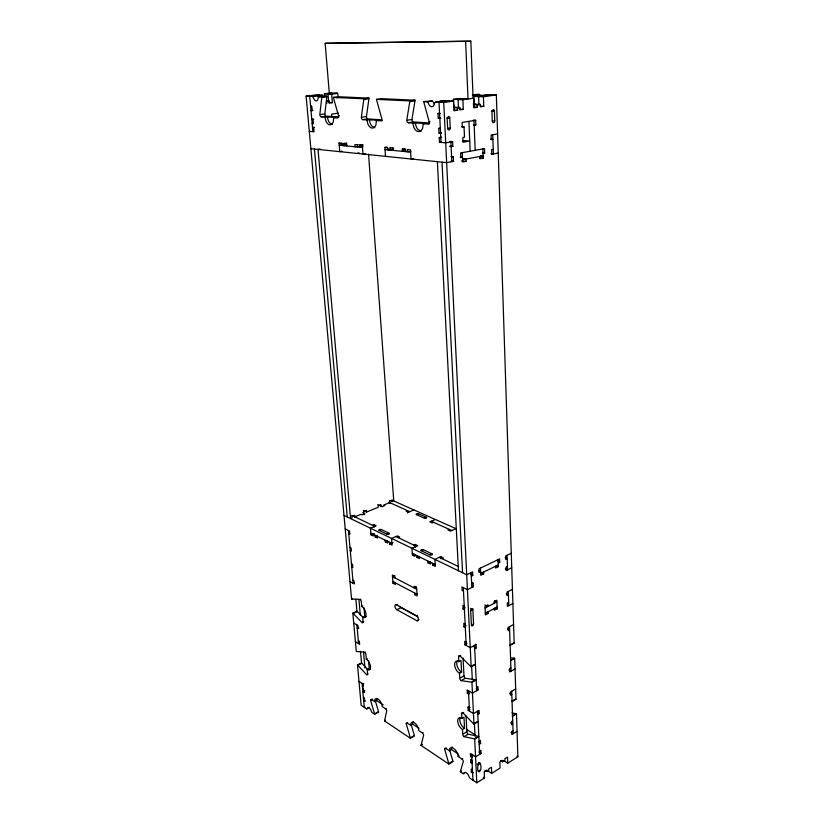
<?xml version="1.0" encoding="UTF-8"?>
<svg xmlns="http://www.w3.org/2000/svg" width="824" height="824" viewBox="0 0 824 824"><rect width="100%" height="100%" fill="white"/><g stroke="black" fill="none" stroke-linecap="round" stroke-linejoin="round"><path stroke-width="1.24" d="M412.773 123.034L425.843 123.332L423.237 123.734L422.599 128.276A8.302 5.171 82.1 0 1 413.916 127.648L412.773 123.034L408.354 122.735A2.359 1.452 82.1 0 1 406.757 120.304L409.775 101.589A2.39 1.473 82.9 0 0 409.796 100.909L415.008 100.188A2.379 1.473 83 0 1 414.987 100.858L411.928 119.511A2.348 1.452 82.2 0 0 413.535 121.931L429.345 122.982M338.746 116.967L326.242 116.143A2.153 1.215 81.1 0 1 324.831 113.928L326.84 96.83A2.184 1.226 81.7 0 0 326.84 96.212L321.782 96.861A2.194 1.226 81.6 0 1 321.793 97.479L319.815 114.629A2.163 1.205 81 0 0 321.226 116.843L336.182 117.327L333.658 117.688L333.257 121.839A7.622 4.305 81.1 0 1 326.005 121.324L324.924 117.101M381.893 119.84L367.947 118.913A2.245 1.329 81.6 0 1 366.443 116.596L368.936 98.756A2.276 1.339 82.3 0 0 368.946 98.108L363.806 98.798A2.287 1.339 82.2 0 1 363.796 99.447L361.345 117.338A2.256 1.318 81.5 0 0 362.848 119.655L378.978 120.191L376.413 120.572L375.909 124.908A7.952 4.707 81.6 0 1 367.988 124.342L366.876 119.933M411.3 725.017L414.348 735.513A1.802 0.886 62.4 0 1 414.421 735.956L410.404 738.273L384.602 720.969A1.761 0.845 63.3 0 1 384.612 720.588L386.734 710.937A1.772 0.855 63.4 0 0 385.519 708.753L382.243 706.601A6.139 2.956 63.7 0 0 378.051 699.03A6.139 2.956 63.7 0 0 374.704 701.646L371.511 699.545A1.741 0.834 63.9 0 0 370.573 700.287L374.56 713.841A1.741 0.824 63.6 0 1 374.642 714.284L378.607 712.121A1.73 0.824 63.6 0 0 378.525 711.679L375.219 700.41M449.729 750.273L452.86 761.129A1.885 0.937 61.1 0 1 452.932 761.592L448.874 764.064L421.116 745.452A1.844 0.896 62 0 1 421.136 745.061L423.608 735.235A1.844 0.906 62.2 0 0 422.331 732.969L418.819 730.651A6.407 3.152 62.5 0 0 414.39 722.751A6.407 3.152 62.5 0 0 410.713 725.326L407.272 723.06A1.813 0.886 62.7 0 0 406.242 723.791L410.331 737.82A1.813 0.875 62.5 0 1 410.404 738.273M511.931 712.945L516.112 713.677A1.916 1.051 60 0 1 516.483 713.831L517.884 756.751L507.738 763.189L507.512 757.101L504.896 758.75L504.947 760.274L502.537 761.798L502.486 760.274L499.838 761.932L500.086 768.04L491.691 773.365L491.434 767.226L488.745 768.916L488.817 770.461L487.005 771.604L486.933 770.059L484.234 771.769L484.512 777.918L476.818 782.8L470.247 778.392A1.947 0.978 60.4 0 1 468.99 776.558A3.873 1.936 60.5 0 0 466.487 772.912A3.873 1.936 60.5 0 0 464.2 773.355A1.926 0.968 60.7 0 1 463.057 773.571L460.41 771.789A1.926 0.958 60.7 0 1 460.431 771.388L463.325 761.407A1.936 0.978 60.8 0 0 461.976 759.038L458.185 756.545A6.705 3.368 61.2 0 0 453.509 748.285A6.705 3.368 61.2 0 0 449.451 750.798L445.753 748.367A1.895 0.948 61.4 0 0 444.61 749.078L448.802 763.591A1.895 0.937 61.2 0 1 448.874 764.064M323.317 96.913L324.234 96.089L326.84 96.212M482.081 96.233L483.317 95.337M440.088 101.764L440.964 101.362M487.334 95.028L496.347 94.935L514.186 643.194L510.138 645.419A1.947 1.123 61.6 0 1 509.747 645.141L513.125 643.286M473.635 779.772L472.955 780.204L471.658 754.331M478.373 771.202L480.423 769.915M473.275 772.582L472.595 773.015L471.307 772.16L471.987 771.727M463.057 773.571L465.097 772.304M460.41 771.789L461.09 771.377M472.111 763.446L470.823 762.602L472.533 761.541M460.431 771.388L461.11 770.976M479.537 751.179L480.907 750.334L481.062 753.476L475.561 756.854L470.36 753.486L470.525 756.617L471.812 757.462L472.502 757.04M517.05 731.331L511.838 734.534L511.735 731.444L513.043 730.641M470.525 756.617L472.924 755.144M461.976 759.038L462.655 758.616M479.218 744.34L480.598 743.506L480.444 740.343L479.074 741.178M449.471 763.179L452.86 761.129M512.703 720.804L511.395 721.608L511.498 724.718L512.816 723.925L510.839 722.741M458.185 756.545L459.215 755.917M475.015 738.407L478.476 736.326A1.967 1.03 60.7 0 1 478.847 736.491L474.696 738.994A1.978 1.03 60.8 0 0 474.315 738.829L464.087 736.666A1.947 1.009 61.2 0 1 462.728 734.277L462.47 729.539A6.829 3.543 61.4 0 1 457.691 721.165A6.829 3.543 61.4 0 1 461.883 718.415L463.974 717.199L464.551 728.313L462.47 729.539M512.837 715.654L516.112 713.677M516.483 713.831L512.549 716.2A1.926 1.051 60.1 0 0 512.178 716.046M449.451 750.798L451.49 749.572A6.695 3.378 61.1 0 1 452.222 746.874M444.61 749.078L446.309 748.068M464.087 736.666L467.538 734.606M463.418 733.865L466.868 731.815L466.044 715.963M461.883 718.415L461.625 713.615A1.957 1.03 61.5 0 1 462.841 712.812L473.584 723.822L477.075 721.762M513.867 700.019L511.673 701.327A1.926 1.071 60.4 0 0 512.054 701.605L516.009 699.267L514.681 658.376A1.936 1.112 61.1 0 0 514.3 658.232L511.632 657.923M514.31 699.761L514.969 699.37M473.584 723.822A1.978 1.04 61.1 0 0 473.965 724.121L478.147 721.649A1.978 1.051 61 0 1 477.868 721.433M477.807 714.367L479.197 713.543L479.053 710.309L473.46 713.574L468.187 710.37L468.022 707.126L468.722 706.724M515.68 688.946L510.375 692.036L510.478 695.229L511.807 694.447L509.819 693.314M421.136 745.061L422.475 744.268M421.116 745.452L421.785 745.051M461.625 713.615L463.716 712.41M468.187 710.37L469.927 709.351M470.041 707.517L469.33 707.919L468.022 707.126M411.001 737.429L414.348 735.513M422.331 732.969L423.011 732.577M469.34 693.643L468.64 694.045L467.321 693.262L467.157 689.987L472.461 693.118L478.105 689.915L477.951 686.619L476.54 687.412M515.021 668.923L509.675 671.962L509.562 668.727L510.911 667.965M410.713 725.326L412.731 724.172A6.396 3.162 62.5 0 1 413.36 721.525M467.321 693.262L469.083 692.263M406.242 723.791L407.592 723.039M472.265 681.778L475.808 679.79A1.988 1.082 61.8 0 1 476.19 679.944L471.936 682.324A1.998 1.082 61.8 0 0 471.555 682.169L461.141 680.624A1.978 1.061 62.2 0 1 459.751 678.214L459.483 673.27A6.911 3.729 62.5 0 1 454.611 664.855A6.911 3.729 62.5 0 1 458.875 661.672L461.007 660.518L461.615 672.106L459.483 673.27M510.952 660.106L514.3 658.232M510.653 660.621L514.681 658.376M461.141 680.624L464.674 678.657M460.462 677.822L463.984 675.876L463.067 658.098M384.612 720.588L385.282 720.217M384.602 720.969L385.272 720.598M458.875 661.672L458.608 656.666A1.988 1.082 62.7 0 1 459.833 655.739L470.792 666.513L474.367 664.556M470.792 666.513A2.009 1.102 62.2 0 0 471.184 666.801L475.458 664.453M385.519 708.753L386.188 708.393M375.219 713.481L378.525 711.679M364.919 706.971L364.26 707.322L362.117 683.415M374.704 701.646L376.702 700.575A6.129 2.956 63.7 0 1 376.949 698.453M458.608 656.666L460.75 655.523M474.727 648.787L476.159 648.014L475.994 644.625L475.324 644.255M367.72 669.51L361.829 663.217A1.72 0.834 64.7 0 0 361.53 662.97L357.513 664.999L361.139 705.241L366.453 708.794L369.09 707.373M475.994 644.625L470.257 647.695L464.87 644.739L464.695 641.34L466.034 642.071M513.579 624.52L508.14 627.424L508.253 630.762L509.613 630.03L507.584 628.99M364.321 700.318L363.662 700.678L365.372 701.018M370.573 700.287L372.788 699.102M464.87 644.739L467.023 643.596M364.074 697.465L363.405 697.815L364.445 698.505L364.702 701.368M364.867 690.78L362.869 691.83L364.579 692.17M363.281 688.606L362.612 688.957L363.662 689.636L363.92 692.521M363.044 685.959L362.375 686.31L363.425 686.989L363.168 684.095L358.986 681.386M363.168 684.095L363.837 683.745M465.138 624.056L463.788 623.335L463.953 626.786L466.127 625.663M471.39 625.086L473.553 623.953L472.873 609.482A1.514 0.968 -64.1 0 0 471.719 608.72A1.514 0.968 -64.1 0 0 470.689 610.584L471.39 625.086A1.504 0.958 -63.7 0 0 472.533 625.818A1.504 0.958 -63.7 0 0 473.553 623.953M512.899 603.529L507.409 606.371L507.296 602.972L508.676 602.262M485.305 613.169L497.068 607.092M367.339 674.403L368.009 674.063M488.158 611.696L488.23 613.416L485.387 614.879L485.027 606.248L487.87 604.795L487.942 606.526L484.862 604.971M494.07 603.384L494.009 601.664L496.821 600.222L497.14 608.802L494.338 610.254L494.276 608.534M485.089 607.988L496.872 601.953L494.678 600.871M357.513 664.999A1.73 0.834 64.8 0 1 357.812 665.256L366.67 674.753A1.741 0.845 64.5 0 0 367.597 673.96L367.216 669.541L369.234 668.511A6.118 2.997 64.6 0 0 370.429 668.995M470.689 610.584L472.873 609.482L470.7 608.359M512.435 589.356L506.925 592.157L507.038 595.587L508.418 594.876L506.358 593.877M367.216 669.541A6.129 2.987 64.6 0 0 370.522 666.709A6.129 2.987 64.6 0 0 366.32 659.179L367.329 658.675M357.812 665.256L361.169 663.557M464.231 606.093L462.882 605.393L463.057 608.885L465.241 607.782M363.229 617.619L357.245 611.46A1.741 0.875 65.8 0 0 356.936 611.223L352.827 613.159L356.277 651.372A1.73 0.845 65.1 0 0 356.576 651.496L365.403 652.227M397.559 604.332L396.498 604.847A2.791 1.463 65.2 0 0 394.912 606.299A2.791 1.463 65.2 0 0 396.859 609.678L416.82 620.699L418.952 619.638M396.498 604.847L416.491 615.786L417.562 615.26M472.451 582.867L473.141 583.207L473.306 586.75L467.424 589.644L461.945 586.925L462.12 590.458L463.49 591.138M511.735 567.829L506.173 570.558L506.049 567.077L507.45 566.397M471.678 583.917L473.141 583.207M483.564 572.072L483.647 573.844L480.742 575.255L480.423 568.138M498.149 559.599L498.417 566.644L495.584 568.024L495.512 566.263M471.307 576.192L472.78 575.482L472.616 571.908L466.703 574.75L343.999 515.412M498.283 563.132L499.704 562.442L499.571 558.919L478.981 568.838L479.135 572.402L480.588 571.702L478.517 570.713M480.66 573.483L498.345 564.893M396.859 609.678L401.082 607.638L417.747 616.764M357.853 627.579L357.163 627.909L358.914 628.218M511.261 553.285L505.668 555.984L505.792 559.496L507.193 558.816L505.112 557.869M352.827 613.159A1.751 0.865 65.9 0 1 353.136 613.396L362.117 622.697A1.772 0.886 65.6 0 0 363.065 621.801L363.755 621.471M362.807 622.367L363.497 622.038M363.065 621.801L362.673 617.217L364.733 616.228A6.201 3.131 65.7 0 0 366.484 616.63M414.554 592.961L414.668 594.629L416.82 593.599M416.377 586.925L414.214 587.945L414.101 586.276L416.573 587.553L417.129 595.927L414.668 594.629M353.136 613.396L356.565 611.789M362.673 617.217A6.211 3.121 65.8 0 0 366.011 614.024A6.211 3.121 65.8 0 0 361.736 606.454L362.776 605.97M314.747 95.666L322.823 95.265L315.582 94.945L306.116 96.14L351.549 599.007A1.761 0.886 66.3 0 0 351.848 599.11L360.799 599.336M441.922 558.6L443.384 557.92L440.768 556.664L434.897 559.372L435.309 566.366L432.713 565.089L432.61 563.348M394.871 577.861L394.748 576.213L392.378 574.987L392.997 583.196L395.129 582.197M432.713 565.089L434.918 564.079M427.883 561.041L427.986 562.782L430.179 561.762M351.549 599.007L352.579 598.523M394.789 575.585L392.502 576.625L416.687 589.232M429.757 554.82L431.951 553.821A1.463 0.68 -3.4 0 1 431.827 554.779A1.463 0.68 -3.4 0 1 429.757 554.82L421.249 550.72A1.452 0.67 -3.7 0 1 421.394 549.773A1.452 0.67 -3.7 0 1 423.443 549.732L431.951 553.821M416.872 555.664L416.985 557.385L419.169 556.396M421.249 550.72L423.443 549.732M413.823 545.117L415.275 544.468L417.768 545.663L411.938 548.269L412.402 555.139L414.585 554.15M354.588 582.743L353.187 583.371L348.47 530.512M449.286 529.369L447.896 529.986L450.419 531.12L455.94 528.658L392.914 500.59M389.546 542.316L389.67 543.995L392.924 542.583M398.311 537.681L399.753 537.052L397.353 535.899L391.554 538.412L392.059 545.169L389.67 543.995M433.63 522.344L432.25 522.941L429.819 521.85L435.319 519.47M385.199 540.194L385.323 541.862L387.486 540.925M386.981 534.22L389.155 533.283A1.401 0.618 -4.5 0 1 388.959 534.179A1.401 0.618 -4.5 0 1 386.981 534.22L379.164 530.45A1.391 0.618 -4.7 0 1 379.37 529.564A1.391 0.618 -4.7 0 1 381.316 529.533L389.155 533.283M424.37 518.193L426.43 517.307A1.37 0.587 -3.5 0 1 426.296 518.152A1.37 0.587 -3.5 0 1 424.37 518.193L416.45 514.639A1.36 0.587 -3.7 0 1 416.594 513.805A1.36 0.587 -3.7 0 1 418.51 513.774L426.43 517.307M375.064 535.24L375.198 536.908L377.361 535.981M372.469 525.279L373.9 524.682L376.197 525.784L370.44 528.194L370.985 534.838L374.209 533.468M379.164 530.45L381.316 529.533M416.45 514.639L418.51 513.774M413.916 509.943L408.447 512.24L406.129 511.199L407.499 510.623L407.664 513.053M354.856 516.833L361.005 514.32L362.117 514.846L364.939 513.692L362.735 512.652M363.322 510.468L366.639 512.023L378.247 507.285L378.123 505.678L380.884 504.556L381.048 506.698M389.68 502.63L383.757 505.04L384.87 505.545L382.12 506.667L377.691 504.649M390.164 500.518L392.389 501.517L393.748 500.961L368.555 154.17M323.399 96.202L318.826 96.82L318.146 98.128A4.357 2.421 81.5 0 1 316.097 100.889A4.357 2.421 81.5 0 1 313.542 97.912L312.275 96.418L306.116 96.14M440.098 101.486L435.257 102.197L434.33 103.659A4.872 3.069 83.2 0 1 431.58 106.739A4.872 3.069 83.2 0 1 428.501 103.381L427.429 101.826L423.742 101.558A2.441 1.524 83.1 0 0 423.845 102.248L429.191 121.767A2.4 1.514 82.4 0 1 427.79 124.043L423.237 123.734M463.634 158.816L465.972 159.053L466.075 161.38L462.707 162.009L462.285 152.646M482.843 148.928L483.204 158.167L479.918 158.785L479.836 156.478M450.986 156.426L453.313 156.653L453.54 161.36L446.659 162.637L310.864 148.67M462.594 159.681L483.101 155.87L480.691 155.643M498.232 153.058L491.794 154.253L491.629 149.659L493.257 149.36M483.029 153.552L484.667 153.254L484.502 148.629L460.606 152.955L460.812 157.642L462.501 157.333L460.163 157.106M451.603 156.962L453.313 156.653M413.298 158.569L411.032 158.97L410.486 149.803L407.571 149.535L407.715 151.822L410.918 151.266M449.883 141.419L452.623 141.646L452.839 146.394L449.945 146.59M406.16 151.441L405.305 151.595L405.161 149.309L402.287 149.031L402.431 151.317L406.119 150.885M405.161 149.309L406.016 149.154M452.623 141.646L445.702 142.83L439.47 142.305L439.233 137.546L441.396 137.175M497.614 133.91L491.125 135.023L491.289 139.658L492.917 139.38L490.548 139.194M462.491 141.131L465.045 140.688M388.423 149.072L385.045 149.638L410.62 152.1M365.485 153.604L362.962 154.026L362.313 145.282L359.676 145.034L359.841 147.218L362.993 146.703M388.671 149.762L387.826 149.906L387.671 147.661L384.89 147.403L385.498 156.344M393.336 149.587L390.154 150.133L389.999 147.877L390.854 147.733M439.47 142.305L441.633 141.934M402.287 149.031L404.419 148.67M441.654 137.515L439.233 137.546M384.89 147.403L387.012 147.043M389.999 147.877L393.666 148.001M439.635 128.235L438.77 128.379L439.007 133.169L441.18 132.808M441.437 133.138L439.007 133.169M360.593 146.528L362.684 146.178M342.248 151.225L339.756 151.647L339.055 143.098L339.89 142.964M462.686 140.502L469.742 141.069L462.995 142.243L462.789 137.505L464.489 137.217L464.046 126.937L462.346 127.215L462.14 122.436L475.654 120.283L475.839 125.021L474.171 125.289M358.007 146.363L355.041 146.754L354.866 144.581L358.327 144.694M359.676 145.034L362.622 144.55M362.313 145.282L363.157 145.148M347.007 145.178L343.876 145.683L343.701 143.53L346.832 143.026M342.557 144.705L339.231 145.24L362.478 147.475M342.599 145.343L341.754 145.477L341.589 143.335L339.055 143.098M344.679 145.003L346.76 144.674M447.638 128.4L450.244 127.978L449.75 117.626L448.853 116.339L447.144 117.739L447.638 128.4A1.823 1.298 -85.7 0 0 449.018 129.986A1.823 1.298 -85.7 0 0 450.244 127.978M492.288 121.169L494.74 120.767L494.4 110.725L493.576 109.468L491.959 110.818L492.288 121.169A1.761 1.215 -85.1 0 0 493.576 122.714A1.761 1.215 -85.1 0 0 494.74 120.767M320.227 149.051L318.023 149.412L350.561 518.584L351.992 517.997L351.848 516.37L354.711 515.206L354.897 517.379M341.589 143.335L342.423 143.201M428.655 123.909L429.531 123.775M440.696 118.316L438.265 118.347L438.018 113.516L438.893 113.382M447.154 118.326L449.77 117.925L447.257 117.77M491.959 111.395L494.41 111.013L492.031 110.89M429.191 121.767L430.056 121.633M408.354 122.735L412.669 122.065M438.265 118.347L440.438 118.017M440.459 113.475L438.018 113.516M407.623 120.17L411.928 119.511M381.419 120.726L382.274 120.603M496.347 94.935L483.42 96.789L483.77 106.306L480.444 106.811L480.351 104.432L477.281 104.885L477.374 107.275L474.016 107.779L473.635 98.19L462.882 99.735L463.294 109.386L459.874 109.901L459.761 107.491L457.444 107.831L457.547 110.251L454.096 110.766L453.653 101.053L444.188 100.641L439.604 101.29L444.301 101.507M313.336 127.329L312.502 127.452L314.531 127.421M473.522 104.514L475.592 104.205M362.848 119.655L367.092 119.037M312.986 123.466L312.152 123.59L313.357 123.682L312.986 119.449L311.781 119.367L313.027 119.192M362.2 117.214L366.443 116.596M453.509 101.723L453.406 99.333L459.37 98.489M474.222 104.679L473.903 96.418L481.937 95.275L486.675 95.46M312.986 119.449L313.82 119.336M333.658 117.688L337.449 117.945A2.194 1.257 81.2 0 0 338.54 115.844L339.385 115.731M484.131 95.213L488.23 94.636M448.915 100.847L439.007 102.258L441.025 142.439M465.292 98.509L458.113 99.529L458.484 107.944M478.631 96.604L491.567 94.76M435.711 102.104L443.734 102.475L453.653 101.053M338.345 113.176L331.66 114.114L331.835 116.215M423.742 101.558L432.209 100.961L433.743 102.629A4.851 3.08 83.4 0 0 434.238 103.927M472.852 94.647L479.372 94.307L480.897 95.914M426.904 101.816L432.209 100.961M473.759 95.203L478.559 94.42M321.226 116.854L325.408 116.256M409.775 101.589L414.122 100.981M320.649 114.515L324.831 113.928M312.244 110.365L310.988 110.529L313.027 110.498M311.451 106.162L310.607 106.275L311.812 106.347L312.193 110.612M363.796 99.447L368.081 98.87M376.413 120.572L380.564 120.86A2.297 1.37 81.8 0 0 381.8 118.666L376.619 100.044A2.338 1.391 82.4 0 1 376.517 99.385L381.687 98.684L415.008 100.188M324.604 96.233L324.399 93.823L331.67 94.142L332.371 102.629L329.085 103.062L328.9 100.94L326.469 100.816M336.068 97.695L338.602 97.366M328.9 100.94L326.675 101.239L326.86 103.361M321.793 97.479L326.005 96.933M338.54 115.844L333.524 98.025A2.235 1.267 81.8 0 1 333.421 97.397L338.499 96.738L368.946 98.108M319.197 95.1L309.721 96.305L312.873 131.644M337.171 92.813L328.003 93.977L328.714 102.444L332.371 102.629M313.11 96.315L317.312 95.78L318.579 97.263M331.67 94.142L337.407 93.411M324.399 93.823L331.742 92.896M338.18 97.799L337.84 93.555L329.301 93.205L325.15 43.322L470.834 41.2L473.1 98.272M325.15 43.322L470.834 41.2M359.109 152.852L358.049 152.842M472.296 94.915L474.933 95.12L475.994 96.614M473.903 96.418L483.42 96.789M456.98 98.54L468.011 98.993L465.653 41.736M453.406 99.333L462.882 99.735M319.187 96.738L321.782 96.861M333.421 97.397L363.806 98.798M376.517 99.385L409.796 100.909M473.213 104.102L480.351 104.432M473.718 104.72L477.281 104.885M480.196 106.141L483.77 106.306M473.81 107.099L477.374 107.275M455.033 107.254L459.761 107.491M453.89 107.656L457.444 107.831M459.741 109.201L463.294 109.386M454.003 110.066L457.547 110.251M473.295 120.139L475.654 120.283M473.481 124.867L475.839 125.021M461.687 126.772L464.046 126.937M438.77 128.379L440.325 128.482M309.299 131.346L314.078 131.747L313.697 127.545M449.914 146.136L452.839 146.394M490.919 153.727L493.411 153.954L492.752 134.745M482.318 153.037L484.667 153.254M343.701 143.53L346.255 143.778L346.43 145.93M479.692 157.837L483.204 158.167M402.617 150.648L404.986 150.874M461.399 160.917L466.075 161.38M451.202 161.123L453.54 161.36M475.808 679.79L465.375 678.276A1.967 1.061 62.2 0 1 463.984 675.876M478.476 736.326L468.228 734.205A1.947 1.009 61.1 0 1 466.868 731.815M421.043 131.191L417.892 129.409A8.292 5.181 82.2 0 1 415.368 122.632M374.735 127.73L371.84 126.02A7.941 4.717 81.6 0 1 369.43 119.552M332.412 124.558L329.734 122.93A7.612 4.305 81.1 0 1 327.437 116.74M388.846 502.249L409.816 511.663M431.199 521.252L451.799 530.501M497.624 561.484L499.704 562.442M505.359 568.859L507.574 569.878L507.069 555.304M496.336 565.686L498.417 566.644M480.536 572.371L483.647 573.844M351.724 515.34L374.755 526.382M395.911 536.527L416.316 546.312M439.305 557.343L458.638 566.613M470.483 574.369L472.78 575.482M370.841 533.179L391.936 543.48M412.278 553.419L435.206 564.615M370.985 534.838L373.282 535.961L373.148 534.302M375.198 536.908L377.516 538.041L377.392 536.373M385.323 541.862L387.692 543.026L387.568 541.347M412.402 555.139L414.894 556.355L414.781 554.645M416.985 557.385L419.498 558.62L419.395 556.89M427.986 562.782L430.561 564.038L430.458 562.298M472.616 586.41L473.306 586.75M345.215 528.895L349.572 531.058L349.85 534.292L348.758 533.746M495.09 607.772L497.14 608.802M486.181 612.366L488.23 613.416M349.984 547.383L351.065 547.939L351.354 551.132L350.262 550.566M463.057 608.885L464.406 609.585M392.873 581.559L417.026 594.259M392.997 583.196L395.355 584.443L395.232 582.795M351.446 563.781L352.528 564.358L352.806 567.509L351.724 566.933M463.953 626.786L465.303 627.507M352.909 580.25L353.99 580.838L354.269 583.959L349.973 581.6M473.903 646.789L476.159 648.014M508.882 670.025L511.014 671.199L509.5 626.693M476.107 688.74L478.105 689.915M353.712 623.016L357.966 625.519L358.234 628.547M511.055 732.464L513.146 733.731L511.704 691.264M477.22 712.348L479.197 713.543M358.306 640.66L359.367 641.309L359.635 644.296L355.401 641.721M516.906 756.144L517.884 756.751M466.477 729.384L475.088 734.792M478.631 742.269L480.598 743.506M503.845 760.717L507.738 763.189M500.59 760.562L502.537 761.798M478.775 752.013L481.062 753.476M478.816 762.591L480.114 763.436C483.482 770.471 475.984 777.516 478.064 764.713A1.452 0.855 -60.7 0 1 479.032 762.911A1.452 0.855 -60.7 0 1 480.114 763.436L478.064 764.713L477.086 764.075M471.956 760.325L470.669 759.481L470.823 762.602M487.808 770.831L491.691 773.365M485.058 770.337L487.005 771.604M376.702 700.575L383.242 704.86M412.731 724.172L419.035 728.303M451.49 749.572L458.288 754.022M472.44 769.915L471.153 769.06L471.307 772.16M483.544 777.279L484.512 777.918M374.642 714.284L372.397 712.791A1.73 0.824 63.7 0 1 371.325 711.164A3.461 1.638 63.8 0 0 369.173 707.929A3.461 1.638 63.8 0 0 367.36 708.506A1.72 0.814 63.9 0 1 366.453 708.794M355.865 599.182L356.977 611.758M360.49 651.29L361.582 663.577M314.428 149.041L347.264 516.988M356.895 624.891L358.574 643.647M358.955 599.728L360.284 614.859M363.549 652L364.95 668.017M364.012 607.875L364.733 616.228M368.544 660.457L369.234 668.511M361.736 606.454L361.334 601.819A1.782 0.896 66 0 0 360.109 599.656M366.32 659.179L365.928 654.72A1.751 0.855 64.9 0 0 364.733 652.567M366.639 512.023L366.505 510.406L363.693 511.549L363.961 514.794M373.9 524.682L374.096 527.164M357.482 144.828L357.647 147.012M389.742 503.577L389.556 501.023L392.276 499.911L392.389 501.517M415.275 544.468L415.44 547.043M392.811 148.145L392.955 150.401M440.768 556.664L440.881 558.765M437.4 161.679L458.463 570.764M443.734 102.475L471.184 666.801M471.936 682.324L473.965 724.121M474.696 738.994L476.818 782.8M442.014 162.163L462.563 572.752M463.315 587.605L466.209 645.47M468.475 690.759L469.495 711.164M450.893 141.934L451.82 161.679M471.143 572.608L471.843 587.471M474.562 645.388L476.694 690.708M477.652 711.122L479.692 754.321M471.616 665.833L472.296 679.954M474.408 723.421L475.026 736.151M453.622 104.112L453.787 107.707M468.928 121.355L470.164 151.225M473.985 120.551L475.16 150.318M478.651 96.604L478.94 104.906M508.305 591.457L508.789 605.661M381.79 99.344A2.328 1.391 82.5 0 1 381.687 98.684M514.186 643.194A1.947 1.133 61.6 0 1 513.795 642.926M516.009 699.267A1.926 1.071 60.4 0 1 515.628 698.989M464.551 728.313A6.819 3.554 61.4 0 1 460.451 722.936A6.819 3.554 61.4 0 1 460.338 717.385M461.615 672.106A6.901 3.739 62.5 0 1 457.248 666.245A6.901 3.739 62.5 0 1 457.732 660.477M401.082 607.638A2.781 1.473 65.2 0 1 399.784 606.258M416.491 615.786A2.853 1.524 64.5 0 1 418.489 619.257A2.853 1.524 64.5 0 1 416.82 620.699"/></g></svg>
